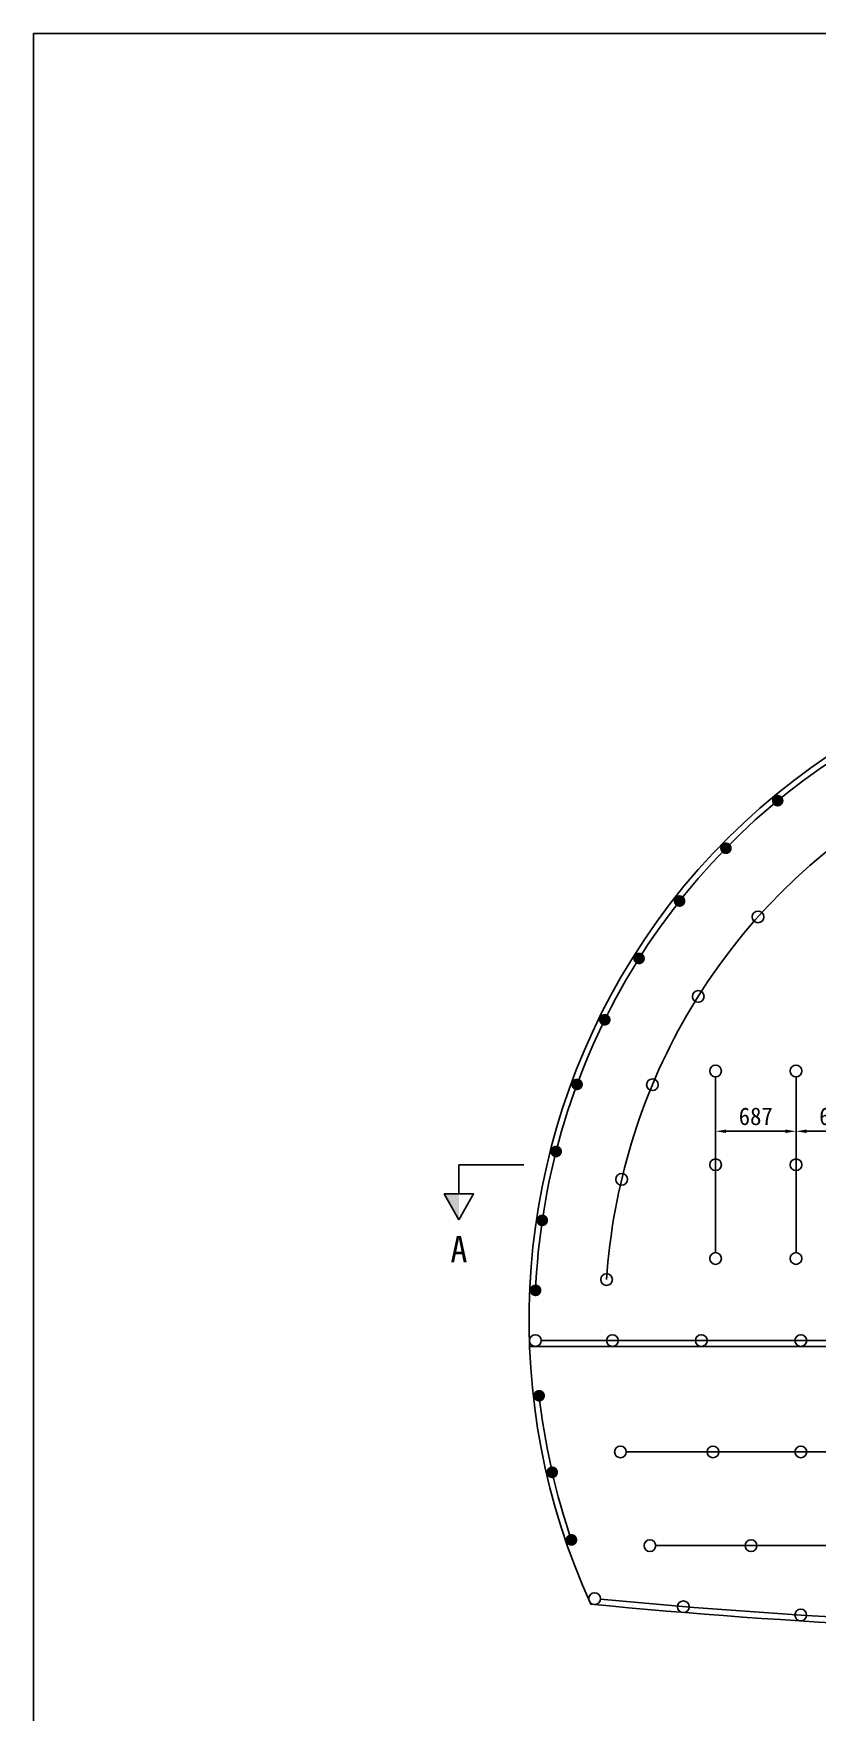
# Model space of a CAD drawing. Header units: millimetres. Extents: x -28226 to 41050, y 1277 to 31237.
# Drawn here: x 1250 to 7942, y 14375 to 28700 of the extents above; entities that cross this region are included whole.
import ezdxf
from ezdxf.enums import TextEntityAlignment as Align

# ---------------------------------------------------------------- set-up
doc = ezdxf.new("R2010")
doc.units = ezdxf.units.MM
doc.header["$LTSCALE"] = 500
doc.header["$PDMODE"] = 1
for name, color, linetype in [('CS-BLST', 4, 'Continuous'), ('CS-BLST-LIN1', 2, 'Continuous'), ('CS-BLST-LIN2', 2, 'Continuous'), ('CS-BLST-LIN3', 2, 'Continuous'), ('CS-BLST-TEX1', 6, 'Continuous'), ('CS-DIMS', 1, 'Continuous'), ('CS-EXCV', 3, 'E-DIGLN01'), ('CS-SYMB', 2, 'Continuous'), ('CS-TEX1', 6, 'Continuous'), ('CX-PAPR', 2, 'Continuous')]:
    doc.layers.add(name, color=color, linetype=linetype)
doc.styles.add('굴림체', font='')
doc.styles.get('굴림체').set_extended_font_data('GulimChe')
doc.linetypes.add('E-DIGLN01', pattern='A,0.9,-0.2,[19,kscals.shx,S=0.1,R=180,X=0,Y=0],0.9', length=2)
doc.dimstyles.new('DIM01-50', dxfattribs={"dimscale": 50, "dimtxt": 3, "dimasz": 1.8, "dimexe": 1, "dimexo": 1, "dimgap": 1, "dimtad": 1, "dimdec": 0, "dimzin": 9, "dimdsep": 46, "dimlunit": 6, "dimtxsty": '굴림체', "dimcen": 2.5, "dimclrt": 3, "dimadec": 4, "dimazin": 0, "dimtfac": 1, "dimtdec": 0, "dimtmove": 2, "dimatfit": 3, "dimfxl": 1, "dimtolj": 1, "dimtzin": 0, "dimarcsym": 0})

# ---------------------------------------------------------------- blocks, each defined once
blk = doc.blocks.new('SECB_L1')
at = {"layer": 'CS-SYMB'}
for p in [(-11.1, 4.99), (0, 0)]:
    blk.add_line(p, (-11.1, 0), dxfattribs=at)
blk.add_lwpolyline([(-11.1, 9.41), (-8.6, 4.99), (-13.6, 4.99)], close=True, dxfattribs=at)
blk.add_solid([(-11.1, 9.41), (-11.1, 9.41), (-11.1, 4.99), (-13.6, 4.99)], dxfattribs=at)
at = {"layer": 'CS-TEX1', "style": '굴림체', "flags": 4}
for tag, rotation in [('A_090', 270), ('A_270', 90), ('A_180', 180)]:
    blk.add_attdef(tag, text='', height=5, rotation=rotation, dxfattribs=at).set_placement((-10.79, 14), align=Align.MIDDLE)
blk.add_attdef('A_000', text='', height=4.5, dxfattribs=at).set_placement((-11.1, 14.41), align=Align.MIDDLE)
blk = doc.blocks.new('*D26')
at = {"layer": 'CS-DIMS', "color": 0, "lineweight": -2, "transparency": 16777216}
for p, q in [((7759, 19098), (7759, 19384)), ((8445, 19098), (8445, 19384)), ((7849, 19334), (8355, 19334))]:
    blk.add_line(p, q, dxfattribs=at)
at = {"layer": 'CS-DIMS', "color": 0, "transparency": 16777216}
for points in [[(7849, 19349), (7849, 19319), (7759, 19334)], [(8355, 19349), (8355, 19319), (8445, 19334)]]:
    blk.add_solid(points, dxfattribs=at)
at = {"layer": 'Defpoints', "color": 0, "transparency": 16777216}
for p in [(8445, 19334), (7759, 19048), (8445, 19048)]:
    blk.add_point(p, dxfattribs=at)
at = {"layer": 'CS-DIMS', "color": 3, "transparency": 16777216, "insert": (8102, 19461), "char_height": 150, "attachment_point": 5, "style": '굴림체'}
blk.add_mtext('\\A1;687', dxfattribs=at)
blk = doc.blocks.new('*D27')
at = {"layer": 'CS-DIMS', "color": 0, "lineweight": -2, "transparency": 16777216}
for p, q in [((7072, 19098), (7072, 19384)), ((7759, 19098), (7759, 19384)), ((7162, 19334), (7669, 19334))]:
    blk.add_line(p, q, dxfattribs=at)
at = {"layer": 'CS-DIMS', "color": 0, "transparency": 16777216}
for points in [[(7162, 19349), (7162, 19319), (7072, 19334)], [(7669, 19349), (7669, 19319), (7759, 19334)]]:
    blk.add_solid(points, dxfattribs=at)
at = {"layer": 'Defpoints', "color": 0, "transparency": 16777216}
for p in [(7759, 19334), (7072, 19048, 0), (7759, 19048)]:
    blk.add_point(p, dxfattribs=at)
at = {"layer": 'CS-DIMS', "color": 3, "transparency": 16777216, "insert": (7415, 19461), "char_height": 150, "attachment_point": 5, "style": '굴림체'}
blk.add_mtext('\\A1;687', dxfattribs=at)

msp = doc.modelspace()

# ---------------------------------------------------------------- linework, layer by layer
at = {"layer": 'CS-BLST', "lineweight": 0, "const_width": 50}
for points in [[(7597.9, 22130.4, 1), (7606.7, 22179.6, 1)], [(7159, 21724.2, 1), (7162.6, 21774, 1)], [(6765.7, 21273.7, 1), (6763.9, 21323.7, 1)], [(6422.3, 20784.1, 1), (6415.3, 20833.6, 1)], [(6132.4, 20261, 1), (6120.3, 20309.5, 1)], [(5898.1, 19710.8, 1), (5881.1, 19757.7, 1)], [(5722, 19139.2, 1), (5700.1, 19184.2, 1)], [(5605.8, 18552.6, 1), (5579.4, 18595, 1)], [(5550.7, 17957, 1), (5520.1, 17996.6, 1)], [(5584.3, 17060.6, 1), (5547.6, 17094.5, 1)], [(5697.4, 16409.1, 1), (5657.3, 16439, 1)], [(5863.2, 15834.5, 1), (5820.3, 15860.1, 1)]]:
    msp.add_lwpolyline(points, format="xyb", close=True, dxfattribs=at)
at = {"layer": 'CS-BLST'}
for centre in [(7434.2, 21163.2), (6923.8, 20484.8), (6533, 19731), (7071.9, 19848.5, 0), (7758.7, 19848.5), (7071.9, 19048.5, 0), (7758.7, 19048.5), (6270.3, 18923.6), (7071.9, 18248.5, 0), (7758.7, 18248.5), (6141.4, 18068.5), (5533.9, 17548.5), (6191.8, 17548.5), (6950, 17548.5), (7800, 17548.5), (6259.8, 16598.5), (7050, 16598.5), (7800, 16598.5), (6511.4, 15798.5), (7375, 15798.5), (6039.4, 15346.3), (6797.1, 15276.7), (7799.3, 15206.7)]:
    msp.add_circle(centre, 50, dxfattribs=at)
at = {"layer": 'CS-BLST-LIN1'}
for p, q in [((7071.9, 19798.5, 0), (7071.9, 18298.5, 0)), ((7758.7, 19798.5), (7758.7, 18298.5)), ((6309.8, 16598.5), (16090.2, 16598.5)), ((6561.4, 15798.5), (15838.6, 15798.5))]:
    msp.add_line(p, q, dxfattribs=at)
at = {"layer": 'CS-BLST-LIN1', "flags": 128}
msp.add_lwpolyline([(5583.9, 17548.5), (16810.1, 17548.5)], dxfattribs=at)
at = {"layer": 'CS-BLST-LIN1'}
msp.add_arc((11200, 68945.7), 53847.2, 264.55368, 275.44632, dxfattribs=at)
at = {"layer": 'CS-BLST-LIN2', "flags": 128}
msp.add_lwpolyline([(11200, 22848.5, 0.2679492), (6826.6, 20323.5, 0.1148013), (6141.4, 18068.5, 0.1148013)], format="xyb", dxfattribs=at)
at = {"layer": 'CS-BLST-LIN3', "flags": 128}
for points in [[(10900, 23440.5, 0.2537647), (6307, 20623.5, 0.1216498), (5534.4, 17951.8, 0.1216498)], [(5563.3, 17102.4, 0.0566673), (5849.9, 15823.7)]]:
    msp.add_lwpolyline(points, format="xyb", dxfattribs=at)
at = {"layer": 'CS-EXCV', "flags": 128}
msp.add_lwpolyline([(16394.2, 15299.4, 0.2422965), (16136.3, 20648.5, 0.5773503), (6263.7, 20648.5, 0.2422965), (6005.8, 15299.4)], format="xyb", dxfattribs=at)
msp.add_lwpolyline([(5484.2, 17498.5), (16915.8, 17498.5)], dxfattribs=at)
at = {"layer": 'CS-EXCV'}
msp.add_arc((11200, 68945.7), 53897.2, 264.46968, 275.53032, dxfattribs=at)
at = {"layer": 'CX-PAPR'}
msp.add_lwpolyline([(1250, 2900), (41050, 2900), (41050, 28700), (1250, 28700)], close=True, dxfattribs=at)

# ---------------------------------------------------------------- block references
at = {"layer": 'CS-SYMB'}
ref = msp.add_blockref('SECB_L1', (5436.1, 19048.5), dxfattribs=dict(at, xscale=-50, yscale=50, zscale=50, rotation=180))
ref.add_attrib('A_000', 'A', dxfattribs={"layer": 'CS-BLST-TEX1', "height": 225, "style": '굴림체', "flags": 4}).set_placement((4881.2, 18328.1), align=Align.MIDDLE)

# ---------------------------------------------------------------- dimensions: what is measured, and where the dimension line sits
at = {"layer": 'CS-DIMS'}
for base, p1, p2, picture, middle in [((7758.7, 19334.2), (7071.9, 19048.5, 0), (7758.7, 19048.5), '*D27', (7415.3, 19461.1)), ((8445.5, 19334.2), (7758.7, 19048.5), (8445.5, 19048.5), '*D26', (8102.1, 19461.1))]:
    dim = msp.add_linear_dim(base=base, p1=p1, p2=p2, dimstyle='DIM01-50', dxfattribs=at)
    dim.commit()
    dim.dimension.update_dxf_attribs({"geometry": picture, "text_midpoint": middle})

doc.saveas('drawing.dxf')
